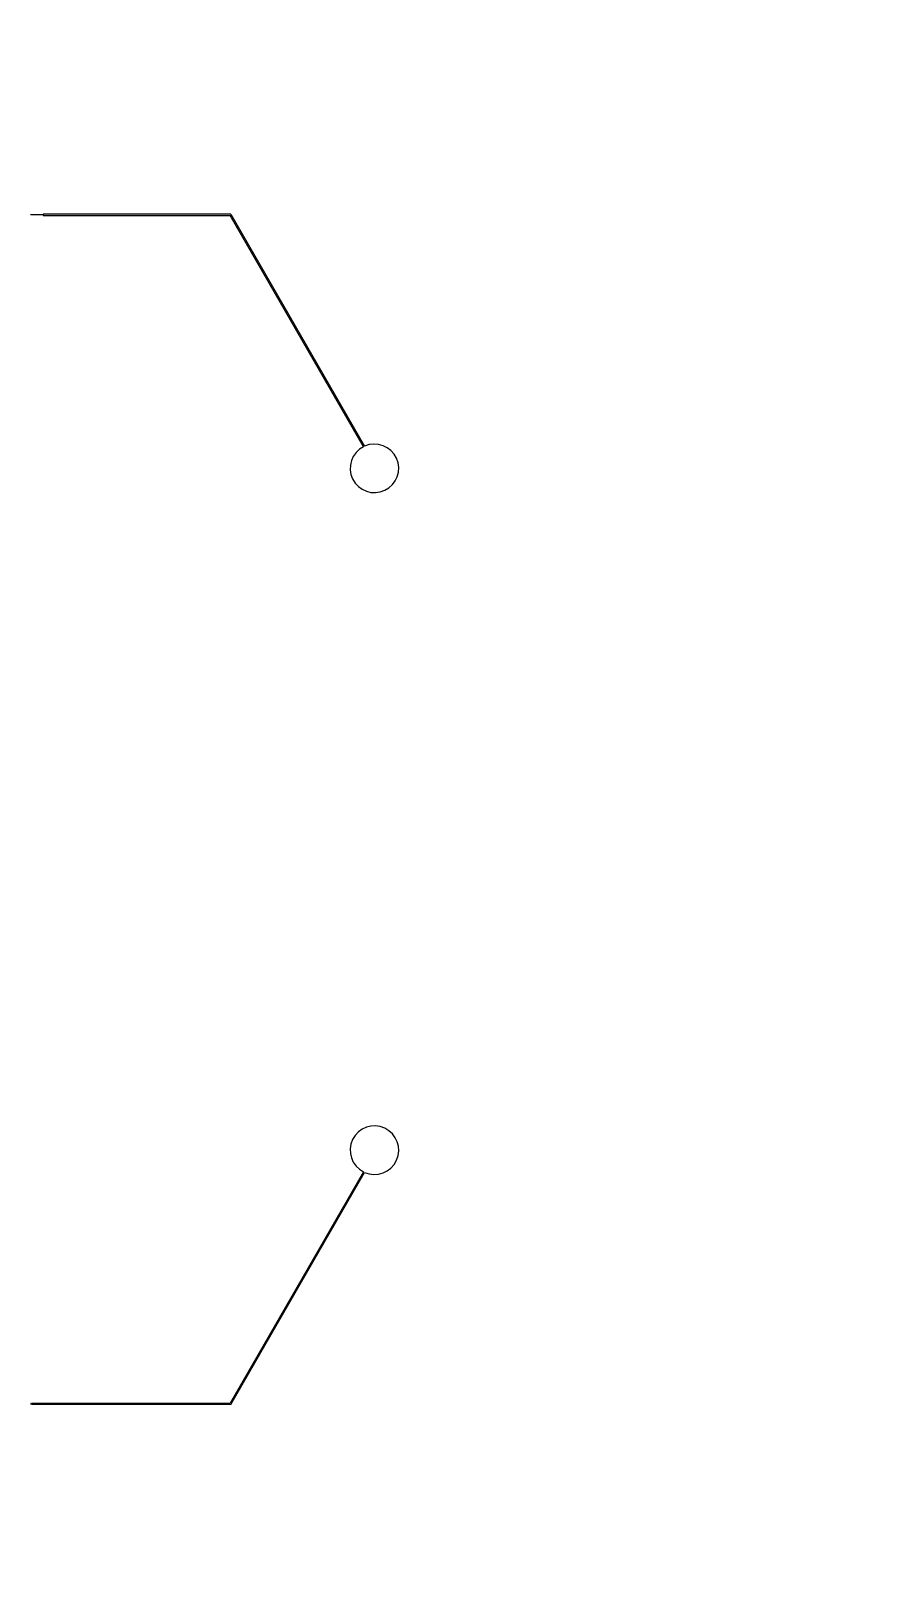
# Model space of a CAD drawing. Header units: inches. Extents: x 0 to 114300, y 0 to 114300.
# Drawn here: x 33488 to 40221, y 29230 to 41625 of the extents above; entities that cross this region are included whole.
import ezdxf

# ---------------------------------------------------------------- set-up
doc = ezdxf.new("R2010")
doc.units = ezdxf.units.IN
doc.header["$MEASUREMENT"] = 0

msp = doc.modelspace()

# ---------------------------------------------------------------- hatches: boundary and pattern name
h = msp.add_hatch()
h.set_pattern_fill('ANSI31', color=256, scale=100)
h.set_pattern_definition([(45, (-3636.991615157836, -6349.999986349467), (-8.838834764831843, 8.838834764831843), [])])
h.paths.add_polyline_path([(114299.999984239, 1.365051866741851e-05), (-1.576103386469185e-05, 1.365053685731255e-05), (-1.57610047608614e-05, 114300.0000136505), (114299.999984239, 114300.0000136505)])
edge = h.paths.add_edge_path(flags=16)
edge.add_arc((57149.99912417756, 57150.00082753434), 50800, 288.35843707481706, 529.7953069524029, ccw=False)
edge.add_line((73149.9991241775, 8935.480193185991), (41149.9991241776, 8935.480193186))
edge.add_arc((57149.99912417756, 57150.00082753434), 50800, 190.2046930475971, 251.641562925183, ccw=False)
edge.add_arc((57149.9991244257, 57150.00082761667), 50800.00000025876, 169.795306952608, 190.2046930475971, ccw=False)

# ---------------------------------------------------------------- linework, layer by layer
for p, q in [((33584.92955992895, 30599.72650108577), (33584.92955992895, 30596.72650108577)), ((33587.92955992883, 30599.72650108577), (33584.92955992895, 30599.72650108577)), ((33584.92955992895, 30596.72650108577), (33587.92955992883, 30596.72650108577)), ((33587.92955992883, 30603.22650108577), (35087.92955992883, 30603.22650108577)), ((33587.92955992883, 30603.22650108577), (33587.92955992883, 30599.72650108577)), ((33587.92955992883, 30593.22650108577), (33587.92955992883, 30596.72650108577)), ((35093.70306262083, 30593.22650108577), (33587.92955992883, 30593.22650108577))]:
    msp.add_line(p, q)
for points in [[(33488.92955992895, 40146.48450843102), (33488.92955992895, 40149.48450843102), (33491.92955992883, 40149.48450843102), (33491.92955992883, 40146.48450843102)], [(33492.92955992895, 40146.48450843102), (33492.92955992895, 40149.48450843102), (33495.92955992883, 40149.48450843102), (33495.92955992883, 40146.48450843102)], [(33496.92955992895, 40146.48450843102), (33496.92955992895, 40149.48450843102), (33499.92955992883, 40149.48450843102), (33499.92955992883, 40146.48450843102)], [(33500.92955992895, 40146.48450843102), (33500.92955992895, 40149.48450843102), (33503.92955992883, 40149.48450843102), (33503.92955992883, 40146.48450843102)], [(33504.92955992895, 40146.48450843102), (33504.92955992895, 40149.48450843102), (33507.92955992883, 40149.48450843102), (33507.92955992883, 40146.48450843102)], [(33508.92955992895, 40146.48450843102), (33508.92955992895, 40149.48450843102), (33511.92955992883, 40149.48450843102), (33511.92955992883, 40146.48450843102)], [(33512.92955992895, 40146.48450843102), (33512.92955992895, 40149.48450843102), (33515.92955992883, 40149.48450843102), (33515.92955992883, 40146.48450843102)], [(33516.92955992895, 40146.48450843102), (33516.92955992895, 40149.48450843102), (33519.92955992883, 40149.48450843102), (33519.92955992883, 40146.48450843102)], [(33520.92955992895, 40146.48450843102), (33520.92955992895, 40149.48450843102), (33523.92955992883, 40149.48450843102), (33523.92955992883, 40146.48450843102)], [(33524.92955992895, 40146.48450843102), (33524.92955992895, 40149.48450843102), (33527.92955992883, 40149.48450843102), (33527.92955992883, 40146.48450843102)], [(33528.92955992895, 40146.48450843102), (33528.92955992895, 40149.48450843102), (33531.92955992883, 40149.48450843102), (33531.92955992883, 40146.48450843102)], [(33532.92955992895, 40146.48450843102), (33532.92955992895, 40149.48450843102), (33535.92955992883, 40149.48450843102), (33535.92955992883, 40146.48450843102)], [(33536.92955992895, 40146.48450843102), (33536.92955992895, 40149.48450843102), (33539.92955992883, 40149.48450843102), (33539.92955992883, 40146.48450843102)], [(33540.92955992895, 40146.48450843102), (33540.92955992895, 40149.48450843102), (33543.92955992883, 40149.48450843102), (33543.92955992883, 40146.48450843102)], [(33544.92955992895, 40146.48450843102), (33544.92955992895, 40149.48450843102), (33547.92955992883, 40149.48450843102), (33547.92955992883, 40146.48450843102)], [(33548.92955992895, 40146.48450843102), (33548.92955992895, 40149.48450843102), (33551.92955992883, 40149.48450843102), (33551.92955992883, 40146.48450843102)], [(33552.92955992895, 40146.48450843102), (33552.92955992895, 40149.48450843102), (33555.92955992883, 40149.48450843102), (33555.92955992883, 40146.48450843102)], [(33556.92955992895, 40146.48450843102), (33556.92955992895, 40149.48450843102), (33559.92955992883, 40149.48450843102), (33559.92955992883, 40146.48450843102)], [(33560.92955992895, 40146.48450843102), (33560.92955992895, 40149.48450843102), (33563.92955992883, 40149.48450843102), (33563.92955992883, 40146.48450843102)], [(33564.92955992895, 40146.48450843102), (33564.92955992895, 40149.48450843102), (33567.92955992883, 40149.48450843102), (33567.92955992883, 40146.48450843102)], [(33568.92955992895, 40146.48450843102), (33568.92955992895, 40149.48450843102), (33571.92955992883, 40149.48450843102), (33571.92955992883, 40146.48450843102)], [(33572.92955992895, 40146.48450843102), (33572.92955992895, 40149.48450843102), (33575.92955992883, 40149.48450843102), (33575.92955992883, 40146.48450843102)], [(33576.92955992895, 40146.48450843102), (33576.92955992895, 40149.48450843102), (33579.92955992883, 40149.48450843102), (33579.92955992883, 40146.48450843102)], [(33580.92955992895, 40146.48450843102), (33580.92955992895, 40149.48450843102), (33583.92955992883, 40149.48450843102), (33583.92955992883, 40146.48450843102)], [(33488.92955992895, 30599.72650108577), (33488.92955992895, 30596.72650108577), (33491.92955992883, 30596.72650108577), (33491.92955992883, 30599.72650108577)], [(33494.92955992895, 30599.72650108577), (33494.92955992895, 30596.72650108577), (33497.92955992883, 30596.72650108577), (33497.92955992883, 30599.72650108577)], [(33500.92955992895, 30599.72650108577), (33500.92955992895, 30596.72650108577), (33503.92955992883, 30596.72650108577), (33503.92955992883, 30599.72650108577)], [(33506.92955992895, 30599.72650108577), (33506.92955992895, 30596.72650108577), (33509.92955992883, 30596.72650108577), (33509.92955992883, 30599.72650108577)], [(33512.92955992895, 30599.72650108577), (33512.92955992895, 30596.72650108577), (33515.92955992883, 30596.72650108577), (33515.92955992883, 30599.72650108577)], [(33518.92955992895, 30599.72650108577), (33518.92955992895, 30596.72650108577), (33521.92955992883, 30596.72650108577), (33521.92955992883, 30599.72650108577)], [(33524.92955992895, 30599.72650108577), (33524.92955992895, 30596.72650108577), (33527.92955992883, 30596.72650108577), (33527.92955992883, 30599.72650108577)], [(33530.92955992895, 30599.72650108577), (33530.92955992895, 30596.72650108577), (33533.92955992883, 30596.72650108577), (33533.92955992883, 30599.72650108577)], [(33536.92955992895, 30599.72650108577), (33536.92955992895, 30596.72650108577), (33539.92955992883, 30596.72650108577), (33539.92955992883, 30599.72650108577)], [(33542.92955992895, 30599.72650108577), (33542.92955992895, 30596.72650108577), (33545.92955992883, 30596.72650108577), (33545.92955992883, 30599.72650108577)], [(33548.92955992895, 30599.72650108577), (33548.92955992895, 30596.72650108577), (33551.92955992883, 30596.72650108577), (33551.92955992883, 30599.72650108577)], [(33554.92955992895, 30599.72650108577), (33554.92955992895, 30596.72650108577), (33557.92955992883, 30596.72650108577), (33557.92955992883, 30599.72650108577)], [(33560.92955992895, 30599.72650108577), (33560.92955992895, 30596.72650108577), (33563.92955992883, 30596.72650108577), (33563.92955992883, 30599.72650108577)], [(33566.92955992895, 30599.72650108577), (33566.92955992895, 30596.72650108577), (33569.92955992883, 30596.72650108577), (33569.92955992883, 30599.72650108577)], [(33572.92955992895, 30599.72650108577), (33572.92955992895, 30596.72650108577), (33575.92955992883, 30596.72650108577), (33575.92955992883, 30599.72650108577)], [(33578.92955992895, 30599.72650108577), (33578.92955992895, 30596.72650108577), (33581.92955992883, 30596.72650108577), (33581.92955992883, 30599.72650108577)]]:
    msp.add_lwpolyline(points, close=True)
for points in [[(33587.92955992883, 40146.48450843102), (33584.92955992895, 40146.48450843102), (33584.92955992895, 40149.48450843102), (33587.92955992883, 40149.48450843102)], [(35093.70306262083, 40152.98450843102), (33587.92955992883, 40152.98450843102), (33587.92955992883, 40149.48450843102)], [(33587.92955992883, 40146.48450843102), (33587.92955992883, 40142.98450843102), (35087.92955992883, 40142.98450843102)], [(36160.38796866045, 38285.43205550351), (35087.92955992883, 40142.98450843102)], [(35093.70306262083, 40152.98450843102), (36169.46662884241, 38289.70735480354)], [(36160.38796866045, 32460.77895401328), (35087.92955992883, 30603.22650108577)], [(35093.70306262083, 30593.22650108577), (36169.46662884241, 32456.50365471325)]]:
    msp.add_lwpolyline(points)
for centre, start, end in [((36247.97775772307, 38111.21084883806), 116.6909835082765, 113.7421433026395), ((36247.97775772307, 32635.00016067873), 246.2578566973605, 243.3090164917235)]:
    msp.add_arc(centre, 195, start, end)

doc.saveas('drawing.dxf')
